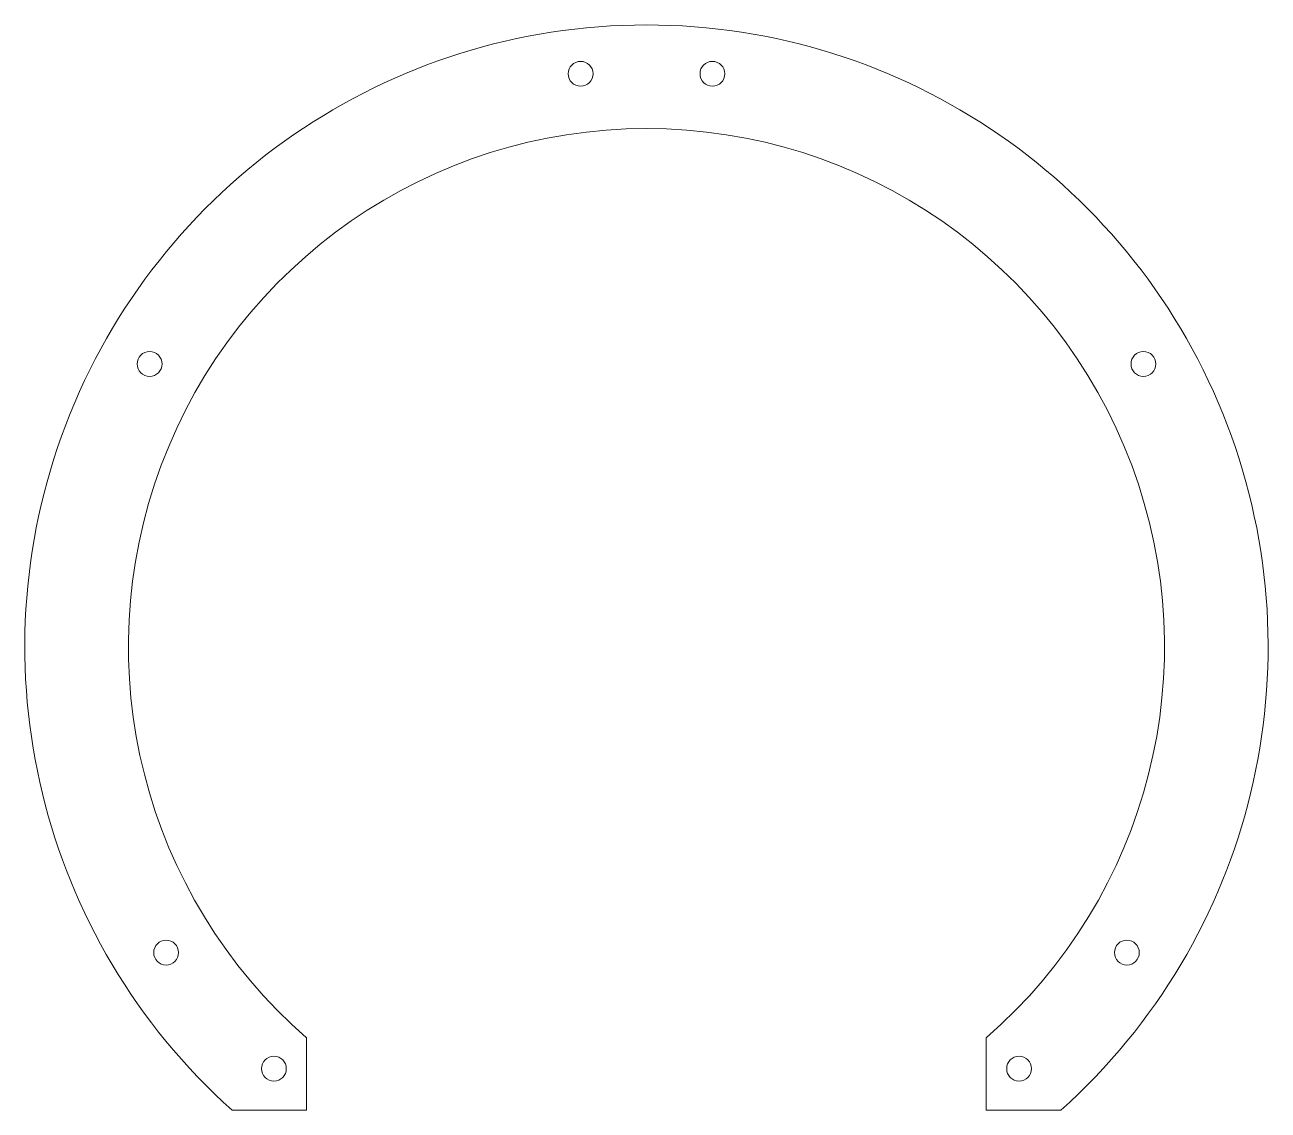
# Model space of a CAD drawing. Header units: millimetres. Extents: x -69 to 81, y 168 to 299.
import ezdxf

# ---------------------------------------------------------------- set-up
doc = ezdxf.new("R2010")
doc.units = ezdxf.units.MM

msp = doc.modelspace()

# ---------------------------------------------------------------- linework, layer by layer
at = {"color": 7, "linetype": 'Continuous', "lineweight": 15}
for p, q in [((-35.5, 177.16), (-35.5, 168.43)), ((46.5, 168.43), (46.5, 177.16)), ((-44.5, 168.43), (-35.5, 168.43)), ((46.5, 168.43), (55.5, 168.43))]:
    msp.add_line(p, q, dxfattribs=at)
for centre in [(-2.45, 293.43), (13.46, 293.43), (-54.45, 258.43), (65.46, 258.43), (-52.45, 187.43), (63.46, 187.43), (-39.45, 173.43), (50.46, 173.43)]:
    msp.add_circle(centre, 1.5, dxfattribs=at)
for radius, start, end in [(75, 311.8103, 228.1897), (62.5, 310.9955, 229.0045)]:
    msp.add_arc((5.5, 224.33), radius, start, end, dxfattribs=at)

doc.saveas('drawing.dxf')
